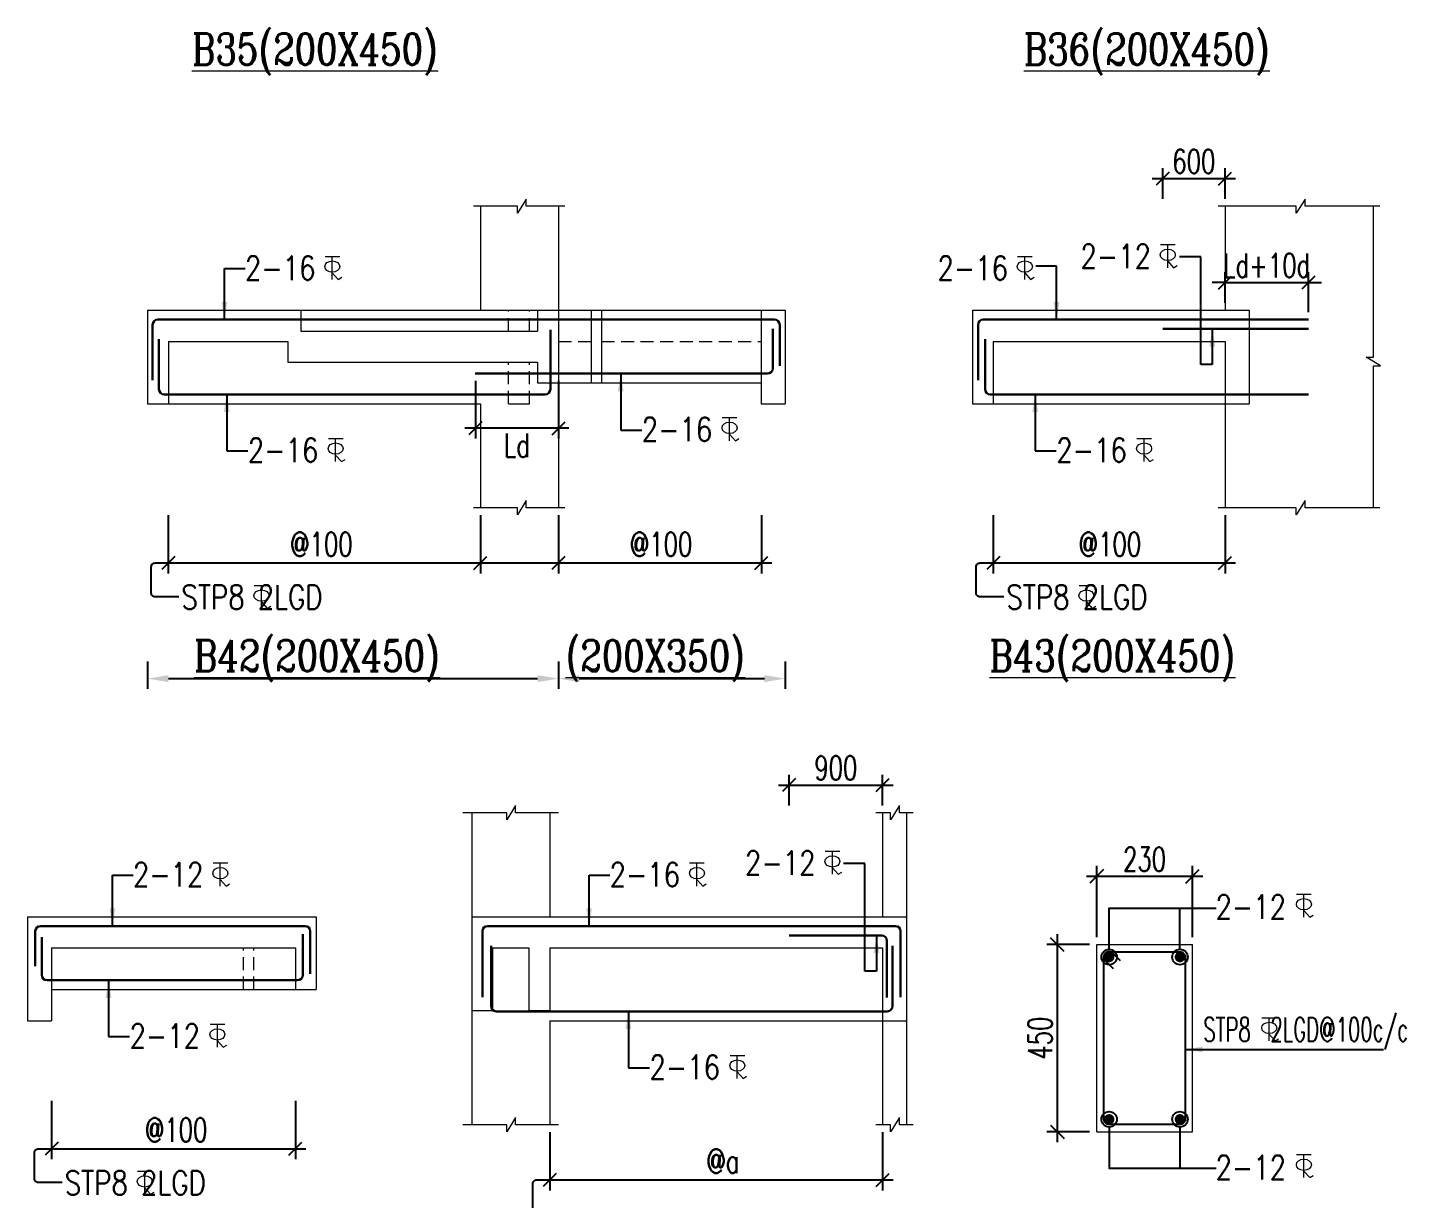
# Model space of a CAD drawing. Header units: millimetres. Extents: x 1255966 to 1543012, y 318612 to 465611.
# Drawn here: x 1528414 to 1541668, y 335390 to 346649 of the extents above; entities that cross this region are included whole.
import ezdxf

# ---------------------------------------------------------------- set-up
doc = ezdxf.new("R2010")
doc.units = ezdxf.units.MM
doc.header["$LTSCALE"] = 500
doc.header["$MEASUREMENT"] = 0
doc.header["$PDMODE"] = 34
doc.linetypes.add('HIDDEN', pattern=[0.375, 0.25, -0.125])
doc.layers.get('Defpoints').update_dxf_attribs({"lineweight": 0})
for name, color, linetype, lineweight in [('BEAM ELE', 2, 'Continuous', 15), ('DIM', 1, 'Continuous', 20), ('TAXT', 3, 'Continuous', 15), ('TEXT', 7, 'Continuous', 13), ('TEXT2', 3, 'Continuous', 15), ('TOWER AREA BEAM..', 3, 'Continuous', 20)]:
    doc.layers.add(name, color=color, linetype=linetype, lineweight=lineweight)
for name, color, linetype in [('D', 10, 'Continuous'), ('DIM-ST', 1, 'Continuous'), ('ST DIM.', 1, 'Continuous'), ('STEEL', 1, 'Continuous')]:
    doc.layers.add(name, color=color, linetype=linetype)
doc.styles.add('2MM', font='romans.shx', dxfattribs={"width": 0.7})
doc.styles.add('BHTESHT$0$HSCC2', font='romanc.shx')
doc.styles.add('haider', font='romans.shx')
doc.dimstyles.new('SHUIB MOD.', dxfattribs={"dimtxt": 230, "dimasz": 130, "dimexe": 100, "dimexo": 70, "dimgap": 50, "dimtad": 2, "dimdec": 0, "dimzin": 4, "dimdsep": 46, "dimtxsty": '2MM', "dimblk": 'OBLIQUE', "dimcen": 0.09, "dimdle": 100, "dimclrd": 1, "dimclre": 1, "dimclrt": 3, "dimadec": 0, "dimazin": 0, "dimtfac": 1, "dimtdec": 0, "dimtix": 1, "dimtmove": 2, "dimatfit": 3, "dimfxl": 100, "dimtolj": 1, "dimlwd": -1, "dimarcsym": 0})

# ---------------------------------------------------------------- blocks, each defined once
blk = doc.blocks.new('_Oblique')
at = {"color": 0, "linetype": 'ByBlock', "lineweight": -2}
blk.add_line((-0.5, -0.5), (0.5, 0.5), dxfattribs=at)
blk = doc.blocks.new('A$C76682FD6')
at = {"layer": 'TEXT', "color": 3, "ltscale": 0.2}
for p, q in [((143, 219), (2, 219)), ((72, 0), (72, 219)), ((72, 63), (128, 0)), ((128, 0), (162, 21))]:
    blk.add_line(p, q, dxfattribs=at)
blk.add_ellipse((72, 124), major_axis=(72.3, 0), ratio=0.753223, dxfattribs=at)
blk = doc.blocks.new('*D677')
at = {"layer": 'Defpoints', "color": 0, "ltscale": 100, "transparency": 16777216}
for p in [(1533517, 342031, 6), (1535467, 342031, 6), (1535467, 341501)]:
    blk.add_point(p, dxfattribs=at)
at = {"layer": 'ST DIM.', "color": 1, "lineweight": -2, "ltscale": 100, "transparency": 16777216}
for p, q in [((1533517, 341961), (1533517, 341401)), ((1535467, 341961), (1535467, 341401))]:
    blk.add_line(p, q, dxfattribs=at)
at = {"layer": 'ST DIM.', "color": 1, "ltscale": 100, "transparency": 16777216}
blk.add_line((1533417, 341501), (1535567, 341501), dxfattribs=at)
at = {"layer": 'ST DIM.', "color": 1, "ltscale": 100, "transparency": 16777216, "xscale": 125, "yscale": 125, "zscale": 125, "rotation": 180}
blk.add_blockref('_Oblique', (1533517, 341501), dxfattribs=at)
at = {"layer": 'ST DIM.', "color": 1, "ltscale": 100, "transparency": 16777216, "xscale": 125, "yscale": 125, "zscale": 125}
blk.add_blockref('_Oblique', (1535467, 341501), dxfattribs=at)
at = {"layer": 'ST DIM.', "color": 3, "ltscale": 100, "transparency": 16777216, "insert": (1534503, 341681), "char_height": 230, "attachment_point": 5, "style": '2MM'}
blk.add_mtext('\\A1;@100', dxfattribs=at)
blk = doc.blocks.new('*D678')
at = {"layer": 'Defpoints', "color": 0, "ltscale": 100, "transparency": 16777216}
for p in [(1529766, 342031, 6), (1532767, 342031, 6), (1532767, 341501)]:
    blk.add_point(p, dxfattribs=at)
at = {"layer": 'ST DIM.', "color": 1, "lineweight": -2, "ltscale": 100, "transparency": 16777216}
for p, q in [((1529766, 341961), (1529766, 341401)), ((1532767, 341961), (1532767, 341401))]:
    blk.add_line(p, q, dxfattribs=at)
at = {"layer": 'ST DIM.', "color": 1, "ltscale": 100, "transparency": 16777216}
blk.add_line((1529666, 341501), (1532867, 341501), dxfattribs=at)
at = {"layer": 'ST DIM.', "color": 1, "ltscale": 100, "transparency": 16777216, "xscale": 125, "yscale": 125, "zscale": 125, "rotation": 180}
blk.add_blockref('_Oblique', (1529766, 341501), dxfattribs=at)
at = {"layer": 'ST DIM.', "color": 1, "ltscale": 100, "transparency": 16777216, "xscale": 125, "yscale": 125, "zscale": 125}
blk.add_blockref('_Oblique', (1532767, 341501), dxfattribs=at)
at = {"layer": 'ST DIM.', "color": 3, "ltscale": 100, "transparency": 16777216, "insert": (1531238, 341681), "char_height": 230, "attachment_point": 5, "style": '2MM'}
blk.add_mtext('\\A1;@100', dxfattribs=at)
blk = doc.blocks.new('*D611')
at = {"layer": 'Defpoints', "color": 0, "ltscale": 100, "transparency": 16777216}
for p in [(1529567, 340624, 6), (1533517, 340624, 6), (1533517, 340389)]:
    blk.add_point(p, dxfattribs=at)
at = {"layer": 'ST DIM.', "color": 1, "lineweight": -2, "ltscale": 100, "transparency": 16777216}
for p, q in [((1529567, 340554), (1529567, 340289)), ((1533517, 340554), (1533517, 340289))]:
    blk.add_line(p, q, dxfattribs=at)
at = {"layer": 'ST DIM.', "color": 1, "ltscale": 100, "transparency": 16777216}
blk.add_line((1529767, 340389), (1533317, 340389), dxfattribs=at)
for points in [[(1529767, 340422), (1529767, 340355), (1529567, 340389)], [(1533317, 340422), (1533317, 340355), (1533517, 340389)]]:
    blk.add_solid(points, dxfattribs=at)
blk = doc.blocks.new('*D612')
at = {"layer": 'Defpoints', "color": 0, "ltscale": 100, "transparency": 16777216}
for p in [(1533517, 340624, 6), (1535697, 340624, 6), (1535697, 340389)]:
    blk.add_point(p, dxfattribs=at)
at = {"layer": 'ST DIM.', "color": 1, "lineweight": -2, "ltscale": 100, "transparency": 16777216}
for p, q in [((1533517, 340554), (1533517, 340289)), ((1535697, 340554), (1535697, 340289))]:
    blk.add_line(p, q, dxfattribs=at)
at = {"layer": 'ST DIM.', "color": 1, "ltscale": 100, "transparency": 16777216}
blk.add_line((1533717, 340389), (1535497, 340389), dxfattribs=at)
for points in [[(1533717, 340422), (1533717, 340355), (1533517, 340389)], [(1535497, 340422), (1535497, 340355), (1535697, 340389)]]:
    blk.add_solid(points, dxfattribs=at)
blk = doc.blocks.new('*D613')
at = {"layer": 'Defpoints', "color": 0, "ltscale": 100, "transparency": 16777216}
for p in [(1532718, 343321), (1533518, 343321), (1532718, 342797)]:
    blk.add_point(p, dxfattribs=at)
at = {"layer": 'ST DIM.', "color": 1, "lineweight": -2, "ltscale": 100, "transparency": 16777216}
for p, q in [((1532718, 343251), (1532718, 342697)), ((1533518, 343251), (1533518, 342697))]:
    blk.add_line(p, q, dxfattribs=at)
at = {"layer": 'ST DIM.', "color": 1, "ltscale": 100, "transparency": 16777216}
blk.add_line((1533618, 342797), (1532618, 342797), dxfattribs=at)
at = {"layer": 'ST DIM.', "color": 1, "ltscale": 100, "transparency": 16777216, "xscale": 125, "yscale": 125, "zscale": 125, "rotation": 180}
blk.add_blockref('_Oblique', (1532718, 342797), dxfattribs=at)
at = {"layer": 'ST DIM.', "color": 1, "ltscale": 100, "transparency": 16777216, "xscale": 125, "yscale": 125, "zscale": 125}
blk.add_blockref('_Oblique', (1533518, 342797), dxfattribs=at)
at = {"layer": 'ST DIM.', "color": 3, "ltscale": 100, "transparency": 16777216, "insert": (1533118, 342632), "char_height": 230, "attachment_point": 5, "style": '2MM'}
blk.add_mtext('\\A1;Ld', dxfattribs=at)
blk = doc.blocks.new('*D614')
at = {"layer": 'Defpoints', "color": 0, "ltscale": 100, "transparency": 16777216}
for p in [(1537696, 342031, 6), (1539925, 342031, 6), (1539925, 341501)]:
    blk.add_point(p, dxfattribs=at)
at = {"layer": 'ST DIM.', "color": 1, "lineweight": -2, "ltscale": 100, "transparency": 16777216}
for p, q in [((1537696, 341961), (1537696, 341401)), ((1539925, 341961), (1539925, 341401))]:
    blk.add_line(p, q, dxfattribs=at)
at = {"layer": 'ST DIM.', "color": 1, "ltscale": 100, "transparency": 16777216}
blk.add_line((1537596, 341501), (1540025, 341501), dxfattribs=at)
at = {"layer": 'ST DIM.', "color": 1, "ltscale": 100, "transparency": 16777216, "xscale": 125, "yscale": 125, "zscale": 125, "rotation": 180}
blk.add_blockref('_Oblique', (1537696, 341501), dxfattribs=at)
at = {"layer": 'ST DIM.', "color": 1, "ltscale": 100, "transparency": 16777216, "xscale": 125, "yscale": 125, "zscale": 125}
blk.add_blockref('_Oblique', (1539925, 341501), dxfattribs=at)
at = {"layer": 'ST DIM.', "color": 3, "ltscale": 100, "transparency": 16777216, "insert": (1538818, 341681), "char_height": 230, "attachment_point": 5, "style": '2MM'}
blk.add_mtext('\\A1;@100', dxfattribs=at)
blk = doc.blocks.new('*D615')
at = {"layer": 'Defpoints', "color": 0, "ltscale": 100, "transparency": 16777216}
for p in [(1540725, 344197), (1539925, 343931), (1540725, 343841, -2615365)]:
    blk.add_point(p, dxfattribs=at)
at = {"layer": 'ST DIM.', "color": 1, "ltscale": 100, "transparency": 16777216}
for p, q in [((1539925, 344197), (1539800, 344197)), ((1539925, 344197), (1540725, 344197)), ((1540725, 344197), (1540850, 344197))]:
    blk.add_line(p, q, dxfattribs=at)
at = {"layer": 'ST DIM.', "color": 1, "lineweight": -2, "ltscale": 100, "transparency": 16777216}
for p, q in [((1539925, 344001), (1539925, 344297)), ((1540725, 343911), (1540725, 344297))]:
    blk.add_line(p, q, dxfattribs=at)
at = {"layer": 'ST DIM.', "color": 1, "ltscale": 100, "transparency": 16777216, "xscale": 125, "yscale": 125, "zscale": 125}
blk.add_blockref('_Oblique', (1539925, 344197), dxfattribs=at)
at = {"layer": 'ST DIM.', "color": 1, "ltscale": 100, "transparency": 16777216, "xscale": 125, "yscale": 125, "zscale": 125, "rotation": 180}
blk.add_blockref('_Oblique', (1540725, 344197), dxfattribs=at)
at = {"layer": 'ST DIM.', "color": 3, "ltscale": 100, "transparency": 16777216, "insert": (1540325, 344362), "char_height": 230, "attachment_point": 5, "style": '2MM'}
blk.add_mtext('\\A1;Ld+10d', dxfattribs=at)
blk = doc.blocks.new('*D617')
at = {"layer": 'Defpoints', "color": 0, "ltscale": 100, "transparency": 16777216}
for p in [(1533433, 336099, 6), (1536633, 336099, 6), (1536633, 335568)]:
    blk.add_point(p, dxfattribs=at)
at = {"layer": 'ST DIM.', "color": 1, "lineweight": -2, "ltscale": 100, "transparency": 16777216}
for p, q in [((1533433, 336029), (1533433, 335468)), ((1536633, 336029), (1536633, 335468))]:
    blk.add_line(p, q, dxfattribs=at)
at = {"layer": 'ST DIM.', "color": 1, "ltscale": 100, "transparency": 16777216}
blk.add_line((1533333, 335568), (1536733, 335568), dxfattribs=at)
at = {"layer": 'ST DIM.', "color": 1, "ltscale": 100, "transparency": 16777216, "xscale": 125, "yscale": 125, "zscale": 125, "rotation": 180}
blk.add_blockref('_Oblique', (1533433, 335568), dxfattribs=at)
at = {"layer": 'ST DIM.', "color": 1, "ltscale": 100, "transparency": 16777216, "xscale": 125, "yscale": 125, "zscale": 125}
blk.add_blockref('_Oblique', (1536633, 335568), dxfattribs=at)
at = {"layer": 'ST DIM.', "color": 3, "ltscale": 100, "transparency": 16777216, "insert": (1535098, 335749), "char_height": 230, "attachment_point": 5, "style": '2MM'}
blk.add_mtext('\\A1;@a', dxfattribs=at)
blk = doc.blocks.new('*D641')
at = {"layer": 'Defpoints', "color": 0, "ltscale": 100, "transparency": 16777216}
for p in [(1528644, 336399, 6), (1530989, 336399, 6), (1530989, 335868)]:
    blk.add_point(p, dxfattribs=at)
at = {"layer": 'ST DIM.', "color": 1, "lineweight": -2, "ltscale": 100, "transparency": 16777216}
for p, q in [((1528644, 336329), (1528644, 335768)), ((1530989, 336329), (1530989, 335768))]:
    blk.add_line(p, q, dxfattribs=at)
at = {"layer": 'ST DIM.', "color": 1, "ltscale": 100, "transparency": 16777216}
blk.add_line((1528544, 335868), (1531089, 335868), dxfattribs=at)
at = {"layer": 'ST DIM.', "color": 1, "ltscale": 100, "transparency": 16777216, "xscale": 125, "yscale": 125, "zscale": 125, "rotation": 180}
blk.add_blockref('_Oblique', (1528644, 335868), dxfattribs=at)
at = {"layer": 'ST DIM.', "color": 1, "ltscale": 100, "transparency": 16777216, "xscale": 125, "yscale": 125, "zscale": 125}
blk.add_blockref('_Oblique', (1530989, 335868), dxfattribs=at)
at = {"layer": 'ST DIM.', "color": 3, "ltscale": 100, "transparency": 16777216, "insert": (1529843, 336049), "char_height": 230, "attachment_point": 5, "style": '2MM'}
blk.add_mtext('\\A1;@100', dxfattribs=at)
blk = doc.blocks.new('*D642')
at = {"layer": 'Defpoints', "color": 0, "ltscale": 100, "transparency": 16777216}
for p in [(1538691, 338487), (1538691, 337831, 0), (1539611, 337831, 0)]:
    blk.add_point(p, dxfattribs=at)
at = {"layer": 'DIM-ST', "color": 1, "lineweight": -2, "ltscale": 100, "transparency": 16777216}
for p, q in [((1538691, 337901), (1538691, 338587)), ((1539611, 337901), (1539611, 338587))]:
    blk.add_line(p, q, dxfattribs=at)
at = {"layer": 'DIM-ST', "color": 1, "ltscale": 100, "transparency": 16777216}
blk.add_line((1539711, 338487), (1538591, 338487), dxfattribs=at)
at = {"layer": 'DIM-ST', "color": 1, "ltscale": 100, "transparency": 16777216, "xscale": 130, "yscale": 130, "zscale": 130, "rotation": 180}
blk.add_blockref('_Oblique', (1538691, 338487), dxfattribs=at)
at = {"layer": 'DIM-ST', "color": 1, "ltscale": 100, "transparency": 16777216, "xscale": 130, "yscale": 130, "zscale": 130}
blk.add_blockref('_Oblique', (1539611, 338487), dxfattribs=at)
at = {"layer": 'DIM-ST', "color": 3, "ltscale": 100, "transparency": 16777216, "insert": (1539151, 338652), "char_height": 230, "attachment_point": 5, "style": '2MM'}
blk.add_mtext('\\A1;230', dxfattribs=at)
blk = doc.blocks.new('*D643')
at = {"layer": 'Defpoints', "color": 0, "ltscale": 100, "transparency": 16777216}
for p in [(1538691, 337831, 0), (1538312, 336031), (1538691, 336031, 0)]:
    blk.add_point(p, dxfattribs=at)
at = {"layer": 'DIM-ST', "color": 1, "ltscale": 100, "transparency": 16777216}
blk.add_line((1538312, 337931), (1538312, 335931), dxfattribs=at)
at = {"layer": 'DIM-ST', "color": 1, "lineweight": -2, "ltscale": 100, "transparency": 16777216}
for p, q in [((1538621, 337831), (1538212, 337831)), ((1538621, 336031), (1538212, 336031))]:
    blk.add_line(p, q, dxfattribs=at)
at = {"layer": 'DIM-ST', "color": 1, "ltscale": 100, "transparency": 16777216, "xscale": 130, "yscale": 130, "zscale": 130}
for p, rotation in [((1538312, 337831), 90), ((1538312, 336031), 270)]:
    blk.add_blockref('_Oblique', p, dxfattribs=dict(at, rotation=rotation))
at = {"layer": 'DIM-ST', "color": 3, "ltscale": 100, "transparency": 16777216, "insert": (1538147, 336931), "char_height": 230, "attachment_point": 5, "rotation": 90, "style": '2MM'}
blk.add_mtext('\\A1;450', dxfattribs=at)
blk = doc.blocks.new('*D667')
at = {"layer": 'Defpoints', "color": 0, "ltscale": 100, "transparency": 16777216}
for p in [(1539925, 345197), (1539325, 344931), (1539925, 344931)]:
    blk.add_point(p, dxfattribs=at)
at = {"layer": 'ST DIM.', "color": 1, "lineweight": -2, "ltscale": 100, "transparency": 16777216}
for p, q in [((1539325, 345001), (1539325, 345297)), ((1539925, 345001), (1539925, 345297))]:
    blk.add_line(p, q, dxfattribs=at)
at = {"layer": 'ST DIM.', "color": 1, "ltscale": 100, "transparency": 16777216}
blk.add_line((1539225, 345197), (1540025, 345197), dxfattribs=at)
at = {"layer": 'ST DIM.', "color": 1, "ltscale": 100, "transparency": 16777216, "xscale": 125, "yscale": 125, "zscale": 125, "rotation": 180}
blk.add_blockref('_Oblique', (1539325, 345197), dxfattribs=at)
at = {"layer": 'ST DIM.', "color": 1, "ltscale": 100, "transparency": 16777216, "xscale": 125, "yscale": 125, "zscale": 125}
blk.add_blockref('_Oblique', (1539925, 345197), dxfattribs=at)
at = {"layer": 'ST DIM.', "color": 3, "ltscale": 100, "transparency": 16777216, "insert": (1539625, 345362), "char_height": 230, "attachment_point": 5, "style": '2MM'}
blk.add_mtext('\\A1;600', dxfattribs=at)
blk = doc.blocks.new('*D668')
at = {"layer": 'Defpoints', "color": 0, "ltscale": 100, "transparency": 16777216}
for p in [(1536633, 339365), (1535733, 339099), (1536633, 339099)]:
    blk.add_point(p, dxfattribs=at)
at = {"layer": 'ST DIM.', "color": 1, "lineweight": -2, "ltscale": 100, "transparency": 16777216}
for p, q in [((1535733, 339169), (1535733, 339465)), ((1536633, 339169), (1536633, 339465))]:
    blk.add_line(p, q, dxfattribs=at)
at = {"layer": 'ST DIM.', "color": 1, "ltscale": 100, "transparency": 16777216}
blk.add_line((1535633, 339365), (1536733, 339365), dxfattribs=at)
at = {"layer": 'ST DIM.', "color": 1, "ltscale": 100, "transparency": 16777216, "xscale": 125, "yscale": 125, "zscale": 125, "rotation": 180}
blk.add_blockref('_Oblique', (1535733, 339365), dxfattribs=at)
at = {"layer": 'ST DIM.', "color": 1, "ltscale": 100, "transparency": 16777216, "xscale": 125, "yscale": 125, "zscale": 125}
blk.add_blockref('_Oblique', (1536633, 339365), dxfattribs=at)
at = {"layer": 'ST DIM.', "color": 3, "ltscale": 100, "transparency": 16777216, "insert": (1536183, 339530), "char_height": 230, "attachment_point": 5, "style": '2MM'}
blk.add_mtext('\\A1;900', dxfattribs=at)

msp = doc.modelspace()

# ---------------------------------------------------------------- linework, layer by layer
at = {"layer": 'BEAM ELE', "color": 3}
for points in [[(1533579.6, 344931.4), (1533206.9, 344931.4), (1533206.9, 345000), (1533122.3, 344863.3), (1533122.3, 344931.4), (1532700.9, 344931.4)], [(1541412.7, 344931.4), (1540692.7, 344931.4), (1540692.7, 345000), (1540608.1, 344863.3), (1540608.1, 344931.4), (1539859.3, 344931.4)], [(1541350, 342031.4), (1541350, 343396.8), (1541418.7, 343396.8), (1541282, 343481.4), (1541350, 343481.4), (1541350, 344931.4)], [(1533579.6, 342031.4), (1533206.9, 342031.4), (1533206.9, 342100), (1533122.3, 341963.3), (1533122.3, 342031.4), (1532700.9, 342031.4)], [(1541412.7, 342031.4), (1540692.7, 342031.4), (1540692.7, 342100), (1540608.1, 341963.3), (1540608.1, 342031.4), (1539859.3, 342031.4)], [(1533516.3, 339098.8), (1533104.6, 339098.8), (1533104.6, 339167.4), (1533020, 339030.8), (1533020, 339098.8), (1532598.1, 339098.8)], [(1536925.8, 339098.8), (1536793.9, 339098.8), (1536793.9, 339167.4), (1536709.3, 339030.8), (1536709.3, 339098.8), (1536567, 339098.8)], [(1533516.3, 336098.8), (1533104.6, 336098.8), (1533104.6, 336167.4), (1533020, 336030.8), (1533020, 336098.8), (1532598.1, 336098.8)], [(1536925.8, 336098.8), (1536793.9, 336098.8), (1536793.9, 336167.4), (1536709.3, 336030.8), (1536709.3, 336098.8), (1536567, 336098.8)]]:
    msp.add_lwpolyline(points, dxfattribs=at)
at = {"layer": 'ST DIM.'}
for points in [[(1529867.4, 341175.7), (1529639, 341175.7, -0.4142136), (1529603.2, 341211.5), (1529603.2, 341465, -0.4142136), (1529639, 341500.8), (1534345.9, 341500.8)], [(1537796.9, 341175.7), (1537568.6, 341175.7, -0.4142136), (1537532.8, 341211.5), (1537532.8, 341465, -0.4142136), (1537568.6, 341500.8), (1537695.6, 341500.8)], [(1528745.3, 335543.1), (1528516.9, 335543.1, -0.4142136), (1528481.1, 335578.9), (1528481.1, 335832.5, -0.4142136), (1528516.9, 335868.3), (1528644, 335868.3)], [(1533534.5, 335243.1), (1533306.2, 335243.1, -0.4142136), (1533270.4, 335278.9), (1533270.4, 335532.5, -0.4142136), (1533306.2, 335568.3), (1533433.3, 335568.3)]]:
    msp.add_lwpolyline(points, format="xyb", dxfattribs=at)
for points in [[(1538810.6, 337785.5), (1538810.6, 338180.3), (1539838.2, 338180.3)], [(1539490.6, 337785.5), (1539490.6, 338180.3), (1539838.2, 338180.3)], [(1538810.6, 336077), (1538810.6, 335682.2), (1539838.2, 335682.2)], [(1539490.6, 336077), (1539490.6, 335682.2), (1539838.2, 335682.2)]]:
    msp.add_lwpolyline(points, dxfattribs=at)
for centre in [(1538810.6, 337711.3), (1539490.6, 337711.3), (1538810.6, 336151.3), (1539490.6, 336151.3)]:
    msp.add_circle(centre, 74.3, dxfattribs=at)
at = {"layer": 'STEEL', "color": 4, "lineweight": 30, "ltscale": 10}
for p, q in [((1529665.7, 343841.4), (1535593.5, 343841.4)), ((1537600, 343841.4), (1540725.4, 343841.4)), ((1529615.7, 343257.6), (1529615.7, 343791.4)), ((1533439, 343171.4), (1533439, 343743.7)), ((1535576.9, 343371.4), (1535576.9, 343752.4)), ((1535643.4, 343395.3), (1535643.4, 343791.4)), ((1537550, 343257.6), (1537550, 343791.4)), ((1540725.4, 343751.4), (1539325.4, 343751.4)), ((1529676.8, 343171.4), (1529676.8, 343652.4)), ((1537618, 343171.4), (1537618, 343652.4)), ((1532717.8, 343321.4), (1535526.9, 343321.4)), ((1529726.8, 343121.4), (1533389.3, 343121.4)), ((1537668, 343121.4), (1540725.4, 343121.4)), ((1528538, 338008.8), (1531081.3, 338008.8)), ((1532835.8, 338008.8), (1536756.2, 338008.8)), ((1528488, 337625.1), (1528488, 337958.8)), ((1528550.7, 337538.8), (1528550.7, 337902.9)), ((1531059.1, 337538.8), (1531059.1, 337930.3)), ((1531131.3, 337551.1), (1531131.3, 337958.8)), ((1532785.8, 337325.1), (1532785.8, 337958.8)), ((1535733.1, 337918.8), (1536623.6, 337918.8)), ((1536672.4, 337321.7), (1536673.6, 337868.8)), ((1536806, 337325.1), (1536806, 337958.8)), ((1532869.4, 337238.8), (1532869.4, 337819.8)), ((1536727.9, 337238.8), (1536727.9, 337819.8)), ((1528600.7, 337488.8), (1531009.1, 337488.8)), ((1532919.4, 337188.8), (1536677.9, 337188.8))]:
    msp.add_line(p, q, dxfattribs=at)
at = {"layer": 'STEEL', "color": 6, "ltscale": 10}
msp.add_lwpolyline([(1538920.7, 337674.7), (1538846.9, 337748.5, 0.4142136), (1538774, 337748.5), (1538774, 337748.5, 0.4142136), (1538774, 337675.6), (1538847.8, 337601.8)], format="xyb", dxfattribs=at)
msp.add_lwpolyline([(1538810.6, 337761.3), (1539490.6, 337761.3, -0.4142136), (1539540.6, 337711.3), (1539540.6, 336151.3, -0.4142136), (1539490.6, 336101.3), (1538810.6, 336101.3, -0.4142136), (1538760.6, 336151.3), (1538760.6, 337711.3, -0.4142136)], format="xyb", close=True, dxfattribs=at)
at = {"layer": 'STEEL', "color": 7, "const_width": 50}
for points in [[(1538785.6, 337711.3, 1), (1538835.6, 337711.3, 1)], [(1539515.6, 337711.3, -1), (1539465.6, 337711.3, -1)], [(1538785.6, 336151.3, -1), (1538835.6, 336151.3, -1)], [(1539515.6, 336151.3, 1), (1539465.6, 336151.3, 1)]]:
    msp.add_lwpolyline(points, format="xyb", close=True, dxfattribs=at)
at = {"layer": 'STEEL', "color": 4, "lineweight": 30, "ltscale": 10}
for centre, start, end in [((1529665.7, 343791.4), 90, 180), ((1535593.4, 343791.4), 0, 90), ((1537600, 343791.4), 90, 180), ((1535526.9, 343371.4), 270, 0), ((1529726.8, 343171.4), 180, 270), ((1533389, 343171.4), 270, 0), ((1537668, 343171.4), 180, 270), ((1528538, 337958.8), 90, 180), ((1531081.3, 337958.8), 0, 90), ((1532835.8, 337958.8), 90, 180), ((1536756, 337958.8), 0, 90), ((1536623.6, 337868.8), 0, 90), ((1528600.7, 337538.8), 180, 270), ((1531009.1, 337538.8), 270, 0), ((1532919.4, 337238.8), 180, 270), ((1536677.9, 337238.8), 270, 0)]:
    msp.add_arc(centre, 50, start, end, dxfattribs=at)
at = {"layer": 'TOWER AREA BEAM..'}
for p, q in [((1532767, 344931.4), (1532767, 343931.4)), ((1533517, 344931.4), (1533517, 343931.4)), ((1539925.4, 344931.4), (1539925.4, 343931.4)), ((1529567, 343931.4), (1535696.7, 343931.4)), ((1529567, 343931.4), (1529567, 343031.4)), ((1531042, 343931.4), (1531042, 343731.4)), ((1533317, 343931.4), (1533317, 343731.4)), ((1533517.8, 343931.4), (1533517.8, 343231.4)), ((1533832, 343931.4), (1533832, 343231.4)), ((1533932, 343931.4), (1533932, 343231.4)), ((1535466.7, 343931.4), (1535466.7, 343031.4)), ((1535696.7, 343931.4), (1535696.7, 343031.4)), ((1537495.6, 343931.4), (1537495.6, 343031.4)), ((1537495.6, 343931.4), (1540155.4, 343931.4)), ((1540155.4, 343931.4), (1540155.4, 343031.4)), ((1531042, 343731.4), (1533317, 343731.4)), ((1529767, 343631.4), (1530917, 343631.4)), ((1529767, 343631.4), (1529767, 343031.4)), ((1530917, 343631.4), (1530917, 343431.4)), ((1537695.6, 343631.4), (1537695.6, 343031.4)), ((1537695.6, 343631.4), (1539925.4, 343631.4)), ((1539925.4, 343631.4), (1539925.4, 342031.4)), ((1530917, 343431.4), (1533317, 343431.4)), ((1533317, 343431.4), (1533317, 343231.4)), ((1533317, 343231.4), (1535466.7, 343231.4)), ((1533517, 343231.4), (1533517, 342031.4)), ((1529567, 343031.4), (1532767, 343031.4)), ((1532767, 343031.4), (1532767, 342031.4)), ((1533037, 343031.4), (1533237, 343031.4)), ((1535466.7, 343031.4), (1535696.7, 343031.4)), ((1537495.6, 343031.4), (1540155.4, 343031.4)), ((1532683.3, 339098.8), (1532683.3, 336098.8)), ((1533433.3, 339098.8), (1533433.3, 338098.8)), ((1536633.1, 339098.8), (1536633.1, 338098.8)), ((1536863.1, 339098.8), (1536863.1, 338098.8)), ((1528414, 338098.8), (1528414, 337098.8)), ((1528414, 338098.8), (1531189, 338098.8)), ((1531189, 338098.8), (1531189, 337398.8)), ((1532683.3, 338098.8), (1536863.1, 338098.8)), ((1536863.1, 338098.8), (1536863.1, 336098.8)), ((1528644, 337798.8), (1528644, 337098.8)), ((1528644, 337798.8), (1530989, 337798.8)), ((1530989, 337798.8), (1530989, 337398.8)), ((1532883.3, 337798.8), (1532883.3, 337198.8)), ((1532883.3, 337798.8), (1533233.3, 337798.8)), ((1533233.3, 337798.8), (1533233.3, 337198.8)), ((1533433.3, 337798.8), (1536633.1, 337798.8)), ((1533433.3, 337798.8), (1533433.3, 337198.8)), ((1536633.1, 337798.8), (1536633.1, 336098.8)), ((1528644, 337398.8), (1531189, 337398.8)), ((1532683.3, 337198.8), (1532883.3, 337198.8)), ((1533233.3, 337198.8), (1533433.3, 337198.8)), ((1528414, 337098.8), (1528644, 337098.8)), ((1533433.3, 337098.8), (1533433.3, 336098.8)), ((1533433.3, 337098.8), (1536863.1, 337098.8))]:
    msp.add_line(p, q, dxfattribs=at)
at = {"layer": 'TOWER AREA BEAM..', "linetype": 'HIDDEN'}
for p, q in [((1533037, 343731.4), (1533037, 343931.4)), ((1533237, 343731.4), (1533237, 343931.4)), ((1533517.8, 343631.4), (1533832, 343631.4)), ((1533932, 343631.4), (1535466.7, 343631.4)), ((1533037, 343031.4), (1533037, 343431.4)), ((1533237, 343031.4), (1533237, 343431.4)), ((1530489, 337398.8), (1530489, 337798.8)), ((1530589, 337398.8), (1530589, 337798.8))]:
    msp.add_line(p, q, dxfattribs=at)
at = {"layer": 'TOWER AREA BEAM..', "lineweight": 5}
for p, q in [((1538690.6, 337831.3), (1539610.6, 337831.3)), ((1539610.6, 336031.3), (1539610.6, 337831.3)), ((1538690.6, 336031.3), (1539610.6, 336031.3))]:
    msp.add_line(p, q, dxfattribs=at)
at = {"layer": 'TOWER AREA BEAM..', "color": 3, "lineweight": 5}
msp.add_line((1538690.6, 336031.3), (1538690.6, 337831.3), dxfattribs=at)

# ---------------------------------------------------------------- block references
at = {"layer": 'DIM', "lineweight": 0}
for p in [(1539301.9, 344340.1), (1531271.1, 344226.9), (1537927.7, 344226.9), (1535089.7, 342676), (1531303.2, 342476), (1539074.1, 342476), (1530589.8, 341063), (1538519.4, 341063), (1536077.9, 338507.5), (1530194.3, 338394.3), (1534776, 338394.3), (1540610, 338094.4), (1530166.5, 336843.5), (1540276.9, 336905.4), (1535163.9, 336543.5), (1540610, 335590), (1529467.7, 335430.4)]:
    msp.add_blockref('A$C76682FD6', p, dxfattribs=at)

# ---------------------------------------------------------------- texts
at = {"layer": 'TAXT', "style": 'BHTESHT$0$HSCC2', "width": 0.8}
for s, p in [('%%UB35(200X450)', (1529993.8, 346292.1)), ('%%UB36(200X450)', (1537990.1, 346292.1)), ('%%UB42(200X450)', (1530013.5, 340459.5)), ('%%U(200X350)', (1533583.8, 340459.5)), ('%%UB43(200X450)', (1537658.5, 340459.5))]:
    msp.add_text(s, height=300, dxfattribs=at).set_placement(p)
at = {"layer": 'TEXT2', "color": 3, "style": 'haider'}
for s, width, p in [('2-12', 0.8, (1538533.9, 344334.9)), ('2-16', 0.8, (1530503.1, 344221.7)), ('2-16', 0.8, (1537159.7, 344221.7)), ('2-16', 0.8, (1534317.4, 342670.9)), ('2-16', 0.8, (1530530.9, 342470.9)), ('2-16', 0.8, (1538301.7, 342470.9)), ('STP8 2LGD', 0.8, (1529893.2, 341057.8)), ('STP8 2LGD', 0.8, (1537822.7, 341057.8)), ('2-12', 0.8, (1535309.8, 338502.3)), ('2-12', 0.8, (1529426.3, 338389.2)), ('2-16', 0.8, (1534008, 338389.2)), ('2-12', 0.8, (1539832.8, 338078.1)), ('STP8  2LGD@100c/c', 0.6, (1539715.9, 336900.3)), ('2-12', 0.8, (1529394.1, 336838.3)), ('2-16', 0.8, (1534391.6, 336538.3)), ('2-12', 0.8, (1539832.8, 335573.7)), ('STP8 2LGD', 0.8, (1528771.1, 335425.2))]:
    msp.add_text(s, height=230, dxfattribs=dict(at, width=width)).set_placement(p)

# ---------------------------------------------------------------- dimensions: what is measured, and where the dimension line sits
at = {"layer": 'DIM-ST', "ltscale": 100}
dim = msp.add_linear_dim(base=(1538690.6, 338486.9, -1738721.7), p1=(1539610.6, 337831.3, -1738721.7), p2=(1538690.6, 337831.3, -1738721.7), text='230', dimstyle='SHUIB MOD.', override={"dimlfac": 0.333333}, dxfattribs=at)
dim.commit()
dim.dimension.update_dxf_attribs({"geometry": '*D642', "text_midpoint": (1539150.6, 338651.9, -1738721.7)})
dim = msp.add_linear_dim(base=(1538312, 336031.3, -1738721.7), p1=(1538690.6, 337831.3, -1738721.7), p2=(1538690.6, 336031.3, -1738721.7), angle=90, dimstyle='SHUIB MOD.', override={"dimlfac": 0.25}, dxfattribs=at)
dim.commit()
dim.dimension.update_dxf_attribs({"geometry": '*D643', "text_midpoint": (1538147, 336931.3, -1738721.7)})
at = {"layer": 'ST DIM.', "ltscale": 100}
for base, p1, p2, picture, middle in [((1539925.4, 345197.3), (1539325.4, 344931.4), (1539925.4, 344931.4), '*D667', (1539625.4, 345362.3)), ((1536633.1, 339364.7), (1535733.1, 339098.8), (1536633.1, 339098.8), '*D668', (1536183.1, 339529.7))]:
    dim = msp.add_linear_dim(base=base, p1=p1, p2=p2, dimstyle='SHUIB MOD.', override={"dimasz": 125}, dxfattribs=at)
    dim.commit()
    dim.dimension.update_dxf_attribs({"geometry": picture, "text_midpoint": middle})
for base, p1, p2, text, picture, middle in [((1540725.4, 344197.3), (1539925.4, 343931.4), (1540725.4, 343841.4, -2615365.3), 'Ld+10d', '*D615', (1540325.4, 344362.3)), ((1532717.8, 342796.9, -451685), (1533517.8, 343321.4, -451685), (1532717.8, 343321.4, -451685), 'Ld', '*D613', (1533117.8, 342631.9, -451685))]:
    dim = msp.add_linear_dim(base=base, p1=p1, p2=p2, text=text, dimstyle='SHUIB MOD.', override={"dimasz": 125}, dxfattribs=at)
    dim.commit()
    dim.dimension.update_dxf_attribs({"geometry": picture, "text_midpoint": middle})
for base, p1, p2, text, override, picture, middle in [((1532767, 341500.8, -6.3), (1529766.1, 342031.4), (1532767, 342031.4), '@100', {"dimasz": 125}, '*D678', (1531238.1, 341681.3, -6.3)), ((1535466.7, 341500.8, -6.3), (1533517, 342031.4), (1535466.7, 342031.4), '@100', {"dimasz": 125}, '*D677', (1534502.9, 341681.3, -6.3)), ((1539925.4, 341500.8, -6.3), (1537695.6, 342031.4), (1539925.4, 342031.4), '@100', {"dimasz": 125}, '*D614', (1538818, 341681.3, -6.3)), ((1533517, 340388.6, -6.3), (1529567, 340623.7), (1533517, 340623.7), ' ', {"dimasz": 200, "dimsah": 1}, '*D611', (1532345.2, 340569, -6.3)), ((1535696.7, 340388.6, -6.3), (1533517, 340623.7), (1535696.7, 340623.7), ' ', {"dimasz": 200, "dimsah": 1}, '*D612', (1535828.4, 340569, -6.3)), ((1530989, 335868.3, -601197.7), (1528644, 336398.8, -601191.4), (1530989, 336398.8, -601191.4), '@100', {"dimasz": 125}, '*D641', (1529843.3, 336048.7, -601197.7)), ((1536633.1, 335568.3, -6.3), (1533433.3, 336098.8), (1536633.1, 336098.8), '@a', {"dimasz": 125}, '*D617', (1535097.8, 335748.7, -6.3))]:
    dim = msp.add_linear_dim(base=base, p1=p1, p2=p2, text=text, dimstyle='SHUIB MOD.', override=override, dxfattribs=at)
    dim.commit()
    dim.dimension.update_dxf_attribs({"geometry": picture, "text_midpoint": middle, "dimtype": 160})

# ---------------------------------------------------------------- leaders
at = {"layer": 'D', "linetype": 'Continuous'}
for points in [[(1530306.4, 343841.4), (1530306.4, 344331.4), (1530506.4, 344331.4)], [(1538304.3, 343841.4), (1538304.3, 344355), (1538104.3, 344355)], [(1539801.7, 343751.4), (1539801.7, 343409), (1539690.5, 343409), (1539690.5, 344444.5), (1539486, 344444.5)], [(1534115, 343321.4), (1534115, 342778.6), (1534317, 342778.6)], [(1530328.5, 343121.4), (1530328.5, 342578.6), (1530530.5, 342578.6)], [(1538099.3, 343121.4), (1538099.3, 342578.6), (1538301.3, 342578.6)], [(1529229.6, 338008.8), (1529229.6, 338498.8), (1529429.6, 338498.8)], [(1533811.3, 338008.8), (1533811.3, 338498.8), (1534011.3, 338498.8)], [(1536574, 337918.8), (1536574, 337576.4), (1536462.8, 337576.4), (1536462.8, 338612), (1536258.3, 338612)], [(1529191.7, 337488.8), (1529191.7, 336946), (1529393.8, 336946)], [(1534189.2, 337188.8), (1534189.2, 336646), (1534391.2, 336646)], [(1539540.6, 336822.9), (1541447.7, 336822.9)]]:
    msp.add_leader(points, dimstyle='SHUIB MOD.', override={"dimasz": 170, "dimtad": 0}, dxfattribs=at)

doc.saveas('drawing.dxf')
